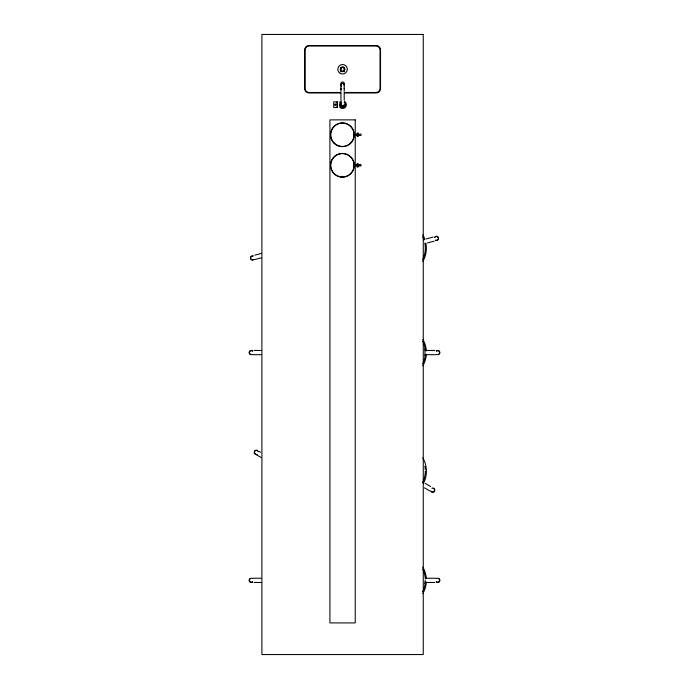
<?xml version="1.0" encoding="UTF-8"?>
<svg xmlns="http://www.w3.org/2000/svg" width="689" height="689" viewBox="0 0 689 689"><rect width="100%" height="100%" fill="white"/><g stroke="black" fill="none" stroke-linecap="round" stroke-linejoin="round"><path stroke-width="1.03" d="M340.943 93.515L340.943 100.232M340.943 89.751L340.943 88.855M344.207 91.404L344.207 84.868M344.207 88.855L344.207 88.356M424.992 355.688L424.992 348.763M424.992 583.48L425.225 580.017M341.021 104.177C340.004 108.302 346.076 104.306 343.51 106.02M359.736 165.033C361.346 162.897 361.699 167.505 359.779 165.661M341.115 103.944L341.417 103.531A1.636 1.636 0 0 0 341.253 105.65A1.636 1.636 0 0 0 343.311 106.14A1.636 1.636 0 0 0 344.13 104.177M341.417 103.531C340.013 104.814 341.942 107.165 343.466 106.046M340.943 102.446L339.806 104.685L340.943 106.924M257.307 454.628L256.661 454.8M254.818 255.154L261.51 253.363M254.723 259.572L261.114 257.867M426.388 238.859L433.088 237.059M427.49 242.959L434.182 241.159M360.244 133.993C361.88 133.588 361.208 136.482 359.925 135.354M340.977 92.481L309.137 92.481A4.022 4.022 0 0 1 305.115 88.45L305.115 50.047A4.022 4.022 0 0 1 309.137 46.025L376.013 46.025A4.022 4.022 0 0 1 380.035 50.047L380.035 88.45A4.022 4.022 0 0 1 376.013 92.481L344.164 92.481M340.977 92.981L309.137 92.981A4.53 4.53 0 0 1 304.607 88.45L304.607 50.047A4.53 4.53 0 0 1 309.137 45.526L376.013 45.526A4.53 4.53 0 0 1 380.535 50.047L380.535 88.45A4.53 4.53 0 0 1 376.013 92.981L344.164 92.981M254.172 350.443L261.105 350.443M426.155 350.443L434.828 350.443M252.941 354.689L261.105 354.689M426.155 354.689L436.059 354.689M252.941 578.235L261.105 578.235M426.155 578.235L436.059 578.235M254.172 582.481L261.105 582.481M426.155 582.481L434.828 582.481M335.569 104.099C335.724 104.065 335.655 106.674 335.655 104.134M357.91 134.079L358.409 134.76M357.91 164.593L358.116 164.697M425.199 483.385L430.522 486.451M424.424 487.829L429.66 490.861M259.34 451.553L260.606 452.285M256.73 454.947L261.26 457.565M358.116 134.183L358.401 134.631M357.996 134.467C356.247 133.58 357.849 136.603 358.151 134.605M357.996 164.981C355.98 164.378 358.375 166.953 358.039 165.033M354.542 133.744L354.542 135.802M354.542 164.258L354.542 166.316M344.207 93.515L344.207 100.232M344.156 67.522L344.156 71.802M340.995 67.522L340.995 71.802M340.943 84.868L340.943 91.404M337.386 101.92L337.386 107.458M344.293 101.3A3.798 3.798 0 0 1 345.465 107.148A3.798 3.798 0 0 1 339.505 106.916M339.505 102.454A3.798 3.798 0 0 1 341.399 101.076M344.199 102.446A2.765 2.765 0 0 1 344.534 106.64A2.765 2.765 0 0 1 340.332 106.313A2.765 2.765 0 0 1 341.313 102.222M341.417 85.789A1.636 1.438 0 0 1 341.253 83.937A1.636 1.438 0 0 1 343.311 83.498A1.636 1.438 0 0 1 344.13 85.221A1.636 1.438 0 0 0 343.311 83.593A1.636 1.438 0 0 0 341.253 84.024A1.636 1.438 0 0 0 341.417 85.884M341.399 84.377A1.636 1.438 0 0 1 342.08 82.008A1.636 1.438 0 0 1 344.19 83.61M254.043 259.46A2.119 2.119 0 0 1 251.252 259.65A2.119 2.119 0 0 1 250.71 256.902A2.119 2.119 0 0 1 253.354 256.007M253.673 259.434A1.86 1.86 0 0 1 251.416 259.434M251.072 259.09A1.86 1.86 0 0 1 252.544 256.11M252.751 581.861A2.119 2.119 0 0 1 249.892 581.981A2.119 2.119 0 0 1 249.513 579.139A2.119 2.119 0 0 1 252.312 578.519M252.381 581.826A1.86 1.86 0 0 1 250.124 581.826M249.78 581.49A1.86 1.86 0 0 1 250.546 578.639M252.312 354.404A2.119 2.119 0 0 1 249.513 353.784A2.119 2.119 0 0 1 249.892 350.942A2.119 2.119 0 0 1 252.751 351.063M250.546 354.284A1.86 1.86 0 0 1 249.642 351.64A1.86 1.86 0 0 1 252.381 351.089M255.783 454.318A2.119 2.119 0 0 1 254.827 450.761A2.119 2.119 0 0 1 258.375 451.717M255.852 454.06A1.86 1.86 0 0 1 255.852 450.468M256.575 450.425A1.86 1.86 0 0 1 257.643 450.95M434.621 237.292A2.119 2.119 0 0 1 438.505 238.902A2.119 2.119 0 0 1 435.396 240.194M425.88 242.984A26.526 26.526 0 0 1 422.839 261.424M422.839 234.897A26.526 26.526 0 0 1 424.984 239.634M424.837 243.191A25.467 25.467 0 0 1 422.702 259.426M422.702 236.895A25.467 25.467 0 0 1 423.976 239.979M435.741 236.637A1.86 1.86 0 0 1 438.307 238.23A1.86 1.86 0 0 1 435.973 240.151M434.845 237.429A1.86 1.86 0 0 1 435.138 237.042M436.688 578.519A2.119 2.119 0 0 1 439.487 579.139A2.119 2.119 0 0 1 439.108 581.981A2.119 2.119 0 0 1 436.249 581.861M426.336 582.093A26.526 26.526 0 0 1 422.839 593.617M422.839 567.09A26.526 26.526 0 0 1 426.336 578.622M425.277 582.024A25.467 25.467 0 0 1 422.702 591.618M422.702 569.097A25.467 25.467 0 0 1 425.277 578.691M438.454 578.639A1.86 1.86 0 0 1 439.22 581.49M438.876 581.826A1.86 1.86 0 0 1 436.619 581.826M436.249 351.063A2.119 2.119 0 0 1 439.108 350.942A2.119 2.119 0 0 1 439.487 353.784A2.119 2.119 0 0 1 436.688 354.404M426.336 354.301A26.526 26.526 0 0 1 422.839 365.825M422.839 339.298A26.526 26.526 0 0 1 426.336 350.83M425.277 354.232A25.467 25.467 0 0 1 422.702 363.826M422.702 341.305A25.467 25.467 0 0 1 425.277 350.899M436.619 351.089A1.86 1.86 0 0 1 439.358 351.64A1.86 1.86 0 0 1 438.454 354.284M431.857 488.182A2.119 2.119 0 0 1 434.509 489.087A2.119 2.119 0 0 1 433.967 491.825A2.119 2.119 0 0 1 431.168 491.645M430.987 491.438A2.119 2.119 0 0 1 430.625 490.697M422.839 457.944A26.526 26.526 0 0 1 423.261 483.712M425.328 471.207A25.467 25.467 0 0 1 422.702 482.472M424.837 466.238A25.467 25.467 0 0 1 425.277 469.536M433.148 488.355A1.86 1.86 0 0 1 434.337 490.964A1.86 1.86 0 0 1 431.538 491.619M334.768 104.59C334.966 106.39 334.975 103.204 334.768 104.59M354.094 134.777C353.931 140.341 353.931 129.213 354.094 134.777M354.094 165.291C353.931 170.855 353.931 159.727 354.094 165.291M356.997 134.544L357.005 134.527M423.253 34.45L261.898 34.45L261.898 654.55L423.253 654.55L423.253 34.45M337.067 101.92L333.717 101.92L333.717 107.458L337.067 107.458L337.067 101.92M355.231 119.869L329.919 119.869L329.919 622.916L355.231 622.916L355.231 119.869M340.995 88.726L340.943 88.244L340.995 88.726M341.615 70.907A1.912 1.912 0 0 0 344.491 69.253A1.912 1.912 0 0 0 341.615 67.591A1.912 1.912 0 0 0 341.615 70.907M340.202 73.361A4.745 4.745 0 0 0 347.316 69.253A4.745 4.745 0 0 0 340.202 65.145A4.745 4.745 0 0 0 340.202 73.361M340.9 70.933A2.377 2.377 0 0 0 344.862 69.865A2.377 2.377 0 0 0 341.959 66.962A2.377 2.377 0 0 0 340.9 70.933M334.131 173.559A11.696 11.696 0 0 0 353.698 168.314A11.696 11.696 0 0 0 339.367 153.992A11.696 11.696 0 0 0 334.131 173.559M336.465 175.566A11.868 11.868 0 0 0 354.267 165.291A11.868 11.868 0 0 0 336.465 155.016A11.868 11.868 0 0 0 336.465 175.566M359.4 165.816A1.611 1.611 0 0 0 359.408 164.835A1.223 1.223 0 0 1 358.159 163.612A1.404 1.404 0 0 0 357.152 163.612A1.223 1.223 0 0 1 355.929 164.835A1.43 1.43 0 0 0 355.929 165.851A1.249 1.249 0 0 1 357.178 167.1A3.652 3.652 0 0 0 358.125 167.1A1.283 1.283 0 0 1 359.4 165.816M334.131 143.045A11.696 11.696 0 0 0 353.698 137.8A11.696 11.696 0 0 0 339.367 123.477A11.696 11.696 0 0 0 334.131 143.045M336.465 145.052A11.868 11.868 0 0 0 354.267 134.777A11.868 11.868 0 0 0 336.465 124.502A11.868 11.868 0 0 0 336.465 145.052M359.4 135.311A1.611 1.611 0 0 0 359.408 134.321A1.223 1.223 0 0 1 358.159 133.098A1.404 1.404 0 0 0 357.152 133.098A1.223 1.223 0 0 1 355.929 134.321A1.43 1.43 0 0 0 355.929 135.337A1.249 1.249 0 0 1 357.178 136.586A3.652 3.652 0 0 0 358.125 136.586A1.283 1.283 0 0 1 359.4 135.311"/></g></svg>
